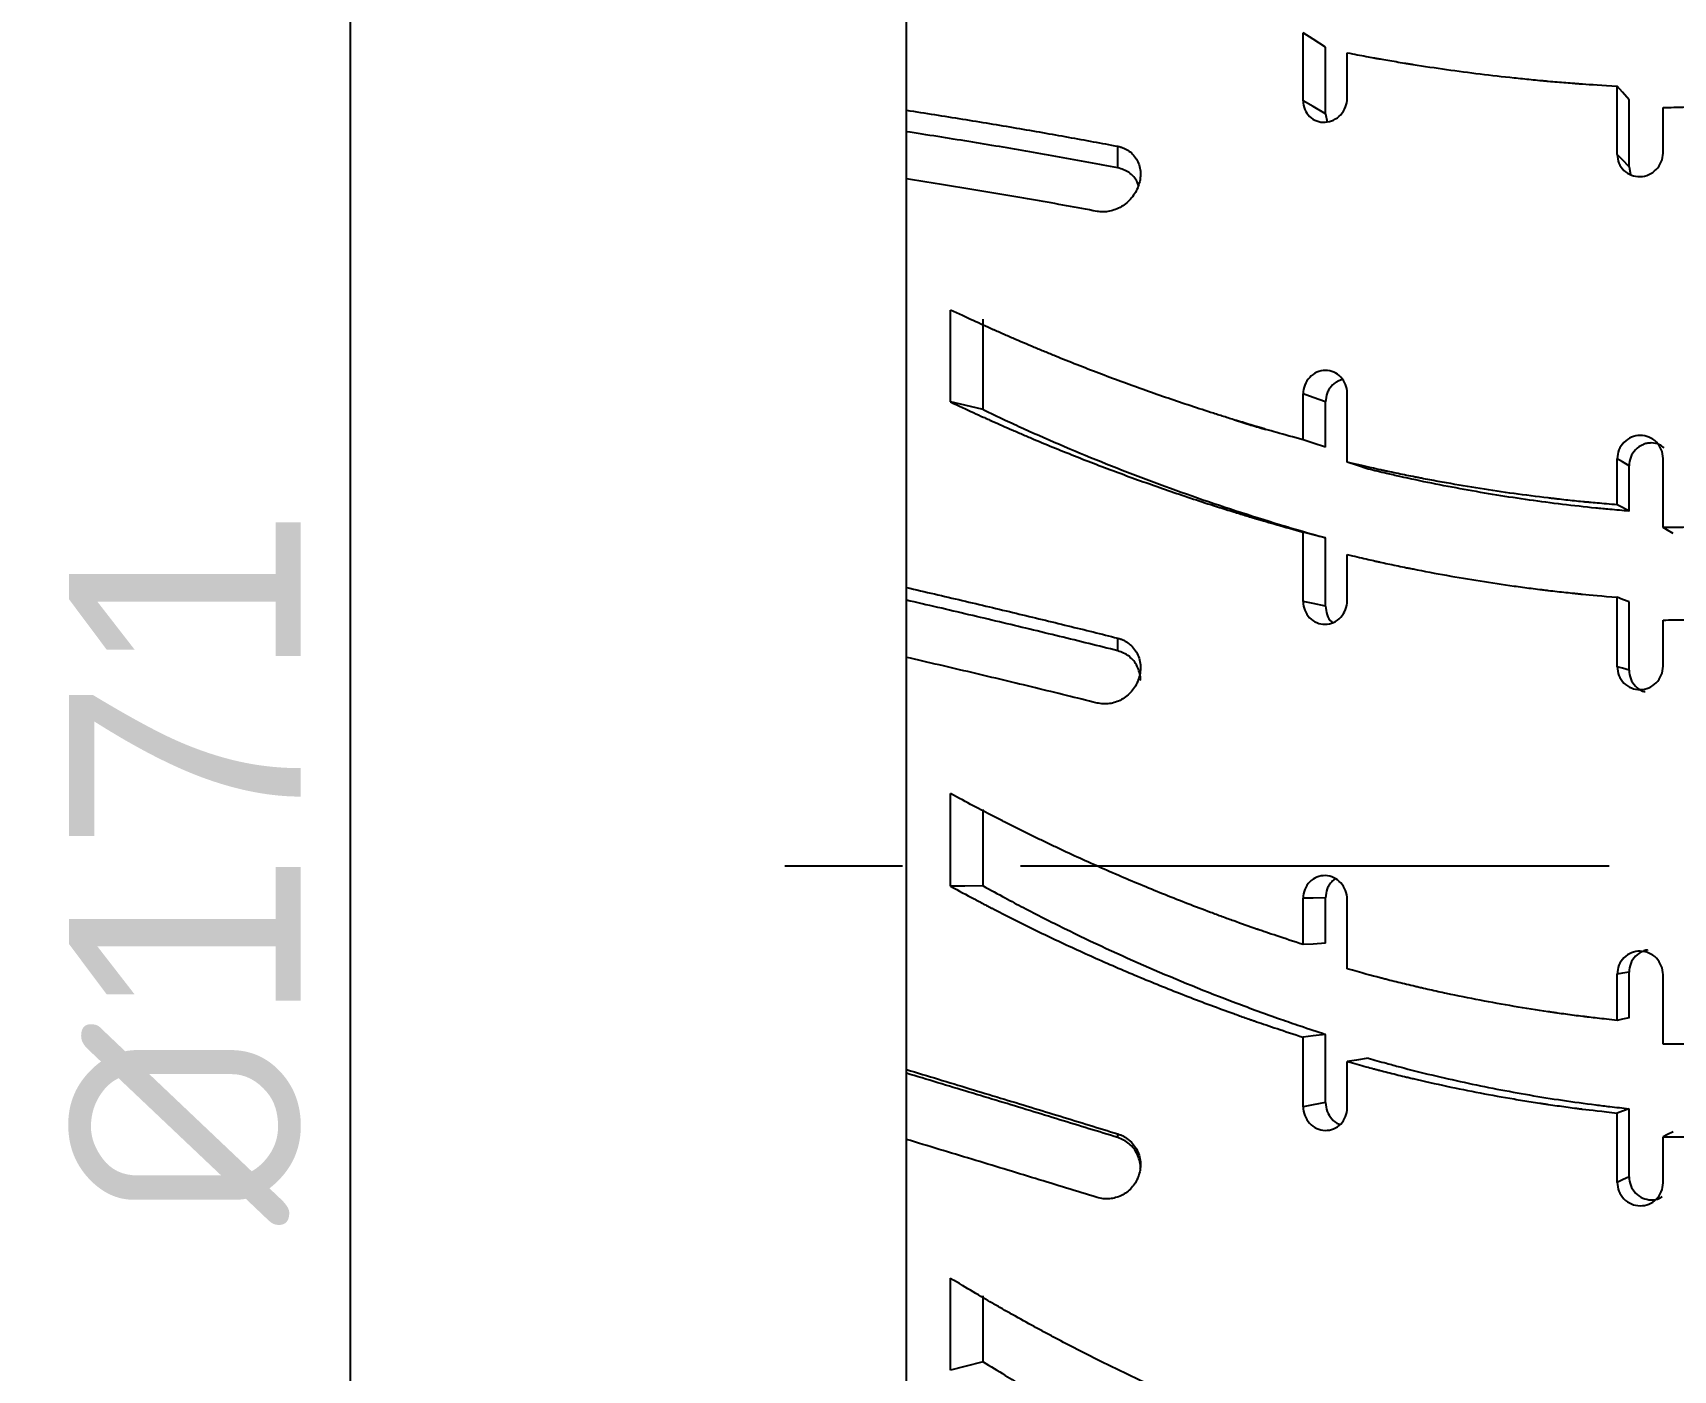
# Model space of a CAD drawing. Header units: millimetres. Extents: x 0 to 594, y 0 to 420.
# Drawn here: x 179.36 to 214.74, y 199.12 to 227.97 of the extents above; entities that cross this region are included whole.
import ezdxf

# ---------------------------------------------------------------- set-up
doc = ezdxf.new("R2010")
doc.units = ezdxf.units.MM
doc.header["$PDSIZE"] = -1
doc.linetypes.add('CENTERX2', pattern=[20.32, 12.7, -2.54, 2.54, -2.54])
doc.layers.add('중심선', color=1, linetype='CENTERX2')
doc.layers.add('치수', color=4, linetype='Continuous')
doc.styles.add('누리로봇 문자스타일_20230829', font='GOTHIC.TTF')
doc.dimstyles.new('A2기본 치수스타일', dxfattribs={"dimtxt": 4, "dimasz": 4, "dimexe": 0.5, "dimexo": 0.3, "dimgap": 1, "dimtad": 1, "dimtoh": 1, "dimdec": 1, "dimzin": 12, "dimdsep": 46, "dimtxsty": '누리로봇 문자스타일_20230829', "dimcen": 0.09, "dimclrd": 3, "dimclre": 3, "dimclrt": 3, "dimadec": 0, "dimazin": 3, "dimtm": 1e-09, "dimtfac": 1, "dimtdec": 1, "dimtofl": 0, "dimtmove": 0, "dimatfit": 3, "dimfxl": 1, "dimfrac": 2, "dimarcsym": 0})

# ---------------------------------------------------------------- blocks, each defined once
blk = doc.blocks.new('*D59')
at = {"layer": 'Defpoints', "color": 0}
for p in [(220.527, 295.65), (186.2, 124.35), (220.483, 124.35)]:
    blk.add_point(p, dxfattribs=at)
at = {"layer": '치수', "color": 3, "lineweight": -2}
for p, q in [((220.227, 295.65), (185.7, 295.65)), ((186.2, 292.15), (186.2, 127.85)), ((220.183, 124.35), (185.7, 124.35))]:
    blk.add_line(p, q, dxfattribs=at)
at = {"layer": '치수', "color": 3}
for points in [[(185.617, 292.15), (186.783, 292.15), (186.2, 295.65)], [(185.617, 127.85), (186.783, 127.85), (186.2, 124.35)]]:
    blk.add_solid(points, dxfattribs=at)
at = {"layer": '치수', "color": 3, "insert": (182.637, 210), "char_height": 5, "attachment_point": 5, "rotation": 90, "style": '누리로봇 문자스타일_20230829'}
blk.add_mtext('{\\fISOCPEUR|b0|i0|c0|p34;%%C}171', dxfattribs=at)

msp = doc.modelspace()

# ---------------------------------------------------------------- linework, layer by layer
at = {"color": 7, "linetype": 'Continuous', "lineweight": 25}
for p, q in [((198.2, 195.287), (198.2, 234.891)), ((206.76, 226.507), (206.76, 227.975)), ((207.71, 226.564), (207.71, 227.543)), ((213.535, 225.35), (213.535, 226.823)), ((207.243, 226.226), (207.276, 226.056)), ((214.523, 225.379), (214.523, 226.362)), ((202.76, 225.063), (202.76, 225.527)), ((213.79, 225.084), (213.823, 224.916)), ((199.154, 220.012), (199.154, 221.993)), ((199.854, 219.846), (199.854, 221.794)), ((206.76, 219.192), (206.76, 220.185)), ((207.71, 218.712), (207.71, 220.202)), ((213.535, 217.791), (213.535, 218.786)), ((214.523, 217.301), (214.523, 218.795)), ((206.76, 215.707), (206.76, 217.202)), ((207.71, 215.723), (207.71, 216.72)), ((213.535, 214.3), (213.535, 215.797)), ((214.523, 214.308), (214.523, 215.307)), ((202.76, 214.643), (202.76, 214.916)), ((199.154, 209.564), (199.154, 211.564)), ((199.854, 209.572), (199.854, 211.223)), ((206.76, 208.305), (206.76, 209.305)), ((207.71, 207.781), (207.71, 209.281)), ((213.535, 206.67), (213.535, 207.669)), ((214.523, 206.158), (214.523, 207.657)), ((206.76, 204.808), (206.76, 206.306)), ((207.71, 204.784), (207.71, 205.782)), ((213.535, 203.176), (213.535, 204.672)), ((202.76, 204.143), (202.76, 204.222)), ((214.523, 203.164), (214.523, 204.161)), ((199.154, 199.124), (199.154, 201.109)), ((199.854, 199.304), (199.854, 200.726))]:
    msp.add_line(p, q, dxfattribs=at)
at = {"color": 7, "linetype": 'Continuous', "lineweight": 25, "flags": 128}
for points in [[(207.243, 227.668), (206.973, 227.84), (206.76, 227.975)], [(207.243, 226.226), (206.973, 226.383), (206.76, 226.507)], [(213.79, 226.531), (213.647, 226.695), (213.535, 226.823)], [(213.79, 225.084), (213.647, 225.233), (213.535, 225.35)], [(207.243, 220.012), (206.973, 220.109), (206.76, 220.185)], [(199.854, 219.846), (199.462, 219.939), (199.154, 220.012)], [(207.243, 219.036), (206.973, 219.123), (206.76, 219.192)], [(208.163, 218.563), (207.909, 218.646), (207.71, 218.712)], [(213.79, 218.634), (213.647, 218.719), (213.535, 218.786)], [(213.79, 217.656), (213.647, 217.731), (213.535, 217.791)], [(214.742, 217.174), (214.619, 217.245), (214.523, 217.301)], [(207.243, 217.079), (206.973, 217.148), (206.76, 217.202)], [(207.243, 215.609), (206.973, 215.664), (206.76, 215.707)], [(213.79, 215.697), (213.647, 215.753), (213.535, 215.797)], [(213.79, 214.225), (213.647, 214.267), (213.535, 214.3)], [(199.854, 209.572), (199.462, 209.567), (199.154, 209.564)], [(207.243, 209.317), (206.973, 209.31), (206.76, 209.305)], [(207.243, 208.334), (206.973, 208.318), (206.76, 208.305)], [(213.79, 207.71), (213.647, 207.687), (213.535, 207.669)], [(213.79, 206.728), (213.647, 206.695), (213.535, 206.67)], [(207.243, 206.369), (206.973, 206.334), (206.76, 206.306)], [(208.163, 205.855), (207.909, 205.814), (207.71, 205.782)], [(207.243, 204.897), (206.973, 204.847), (206.76, 204.808)], [(213.79, 204.765), (213.647, 204.713), (213.535, 204.672)], [(214.742, 204.263), (214.619, 204.206), (214.523, 204.161)], [(213.79, 203.295), (213.647, 203.228), (213.535, 203.176)], [(199.854, 199.304), (199.462, 199.203), (199.154, 199.124)]]:
    msp.add_lwpolyline(points, dxfattribs=at)
at = {"color": 7, "linetype": 'Continuous', "lineweight": 25}
for points in [[(207.243, 226.226), (207.243, 226.707), (207.243, 227.188), (207.243, 227.668)], [(213.79, 225.084), (213.79, 225.567), (213.79, 226.049), (213.79, 226.531)], [(207.243, 219.036), (207.243, 219.361), (207.243, 219.687), (207.243, 220.012)], [(213.79, 217.656), (213.79, 217.982), (213.79, 218.308), (213.79, 218.634)], [(207.243, 215.609), (207.243, 216.1), (207.243, 216.59), (207.243, 217.079)], [(213.79, 214.225), (213.79, 214.716), (213.79, 215.206), (213.79, 215.697)], [(207.243, 208.334), (207.243, 208.662), (207.243, 208.989), (207.243, 209.317)], [(213.79, 206.728), (213.79, 207.055), (213.79, 207.382), (213.79, 207.71)], [(207.243, 204.897), (207.243, 205.387), (207.243, 205.878), (207.243, 206.369)], [(213.79, 203.295), (213.79, 203.784), (213.79, 204.275), (213.79, 204.765)]]:
    msp.add_open_spline(points, degree=3, dxfattribs=at)
for points, knots in [([(207.71, 227.543), (207.863, 227.514), (207.998, 227.489), (208.175, 227.456), (208.257, 227.441), (208.341, 227.425), (208.38, 227.418), (208.397, 227.415), (208.407, 227.414), (208.411, 227.413), (208.53, 227.392), (208.704, 227.362), (208.915, 227.327), (209.008, 227.312), (209.069, 227.302), (209.102, 227.297), (209.612, 227.216), (210.095, 227.148), (210.821, 227.058), (211.186, 227.017), (211.616, 226.973), (211.832, 226.952), (211.924, 226.943), (211.986, 226.938), (212.016, 226.935), (212.177, 226.92), (212.367, 226.904), (212.581, 226.887), (212.686, 226.879), (212.738, 226.875), (212.76, 226.874), (212.775, 226.873), (212.784, 226.872), (212.959, 226.859), (213.208, 226.843), (213.535, 226.823)], [0, 0, 0, 0, 0.0625, 0.0625, 0.09375, 0.109375, 0.117188, 0.121094, 0.121094, 0.125, 0.125, 0.1875, 0.21875, 0.234375, 0.234375, 0.25, 0.25, 0.5, 0.5, 0.625, 0.6875, 0.71875, 0.734375, 0.734375, 0.75, 0.75, 0.8125, 0.84375, 0.859375, 0.867187, 0.871094, 0.871094, 0.875, 0.875, 1, 1, 1, 1]), ([(206.76, 226.507), (206.761, 226.377), (206.81, 226.256), (206.987, 226.083), (207.108, 226.038), (207.36, 226.053), (207.481, 226.111), (207.66, 226.306), (207.71, 226.434), (207.71, 226.564)], [0, 0, 0, 0, 0.25, 0.25, 0.5, 0.5, 0.75, 0.75, 1, 1, 1, 1]), ([(214.523, 226.362), (214.687, 226.366), (214.831, 226.37), (215.017, 226.376), (215.102, 226.378), (215.189, 226.381), (215.229, 226.383), (215.245, 226.383), (215.256, 226.383), (215.259, 226.384), (215.384, 226.388), (215.566, 226.395), (215.786, 226.404), (215.883, 226.408), (215.947, 226.41), (215.981, 226.412), (216.512, 226.435), (217.01, 226.462), (217.756, 226.509), (218.129, 226.534), (218.566, 226.566), (218.785, 226.583), (218.879, 226.591), (218.941, 226.596), (218.971, 226.598), (219.135, 226.612), (219.327, 226.628), (219.542, 226.646), (219.648, 226.656), (219.7, 226.66), (219.723, 226.663), (219.738, 226.664), (219.747, 226.665), (219.921, 226.681), (220.17, 226.705), (220.5, 226.736)], [0, 0, 0, 0, 0.0625, 0.0625, 0.09375, 0.109375, 0.117187, 0.121094, 0.121094, 0.125, 0.125, 0.1875, 0.21875, 0.234375, 0.234375, 0.25, 0.25, 0.5, 0.5, 0.625, 0.6875, 0.71875, 0.734375, 0.734375, 0.75, 0.75, 0.8125, 0.84375, 0.859375, 0.867187, 0.871094, 0.871094, 0.875, 0.875, 1, 1, 1, 1]), ([(198.2, 226.304), (198.403, 226.273), (198.804, 226.211), (199.403, 226.116), (199.991, 226.019), (200.568, 225.922), (201.133, 225.824), (201.686, 225.725), (202.226, 225.627), (202.584, 225.56), (202.76, 225.527)], [0, 0, 0, 0, 0.136133, 0.269094, 0.398878, 0.52548, 0.648895, 0.769122, 0.886157, 1, 1, 1, 1]), ([(202.76, 225.063), (202.552, 225.102), (202.132, 225.181), (201.5, 225.295), (200.857, 225.408), (200.205, 225.52), (199.544, 225.629), (198.873, 225.737), (198.426, 225.806), (198.2, 225.841)], [0, 0, 0, 0, 0.134236, 0.271349, 0.411338, 0.554201, 0.699936, 0.848538, 1, 1, 1, 1]), ([(202.76, 225.527), (202.782, 225.522), (202.826, 225.512), (202.889, 225.489), (202.948, 225.46), (203.022, 225.413), (203.106, 225.338), (203.183, 225.224), (203.234, 225.094), (203.262, 224.905), (203.221, 224.657), (203.068, 224.4), (202.883, 224.243), (202.715, 224.16), (202.583, 224.122), (202.447, 224.105), (202.359, 224.117), (202.315, 224.122)], [0, 0, 0, 0, 0.031925, 0.063261, 0.094312, 0.125392, 0.188277, 0.250358, 0.312791, 0.375392, 0.500047, 0.624891, 0.749503, 0.811915, 0.874458, 0.937692, 1, 1, 1, 1]), ([(203.208, 224.682), (203.199, 224.707), (203.175, 224.776), (203.106, 224.872), (202.975, 224.996), (202.846, 225.036), (202.76, 225.063)], [0, 0, 0, 0, 0.125218, 0.340121, 0.563197, 1, 1, 1, 1]), ([(213.535, 225.35), (213.536, 225.219), (213.587, 225.096), (213.772, 224.917), (213.898, 224.869), (214.16, 224.877), (214.285, 224.933), (214.471, 225.122), (214.523, 225.249), (214.523, 225.379)], [0, 0, 0, 0, 0.25, 0.25, 0.5, 0.5, 0.75, 0.75, 1, 1, 1, 1]), ([(202.315, 224.122), (202.095, 224.163), (201.651, 224.245), (200.981, 224.365), (200.3, 224.483), (199.609, 224.599), (198.906, 224.713), (198.437, 224.786), (198.2, 224.823)], [0, 0, 0, 0, 0.157541, 0.318737, 0.483586, 0.652084, 0.824225, 1, 1, 1, 1]), ([(206.76, 219.192), (206.55, 219.251), (206.361, 219.305), (206.109, 219.376), (205.992, 219.41), (205.869, 219.446), (205.811, 219.463), (205.782, 219.472), (205.771, 219.475), (205.763, 219.477), (205.76, 219.478), (205.592, 219.528), (205.346, 219.603), (205.097, 219.68), (204.931, 219.733), (204.846, 219.76), (204.435, 219.891), (203.947, 220.054), (203.465, 220.222), (203.146, 220.336), (202.988, 220.393), (202.509, 220.57), (202.036, 220.75), (201.494, 220.967), (201.263, 221.062), (201.11, 221.125), (201.035, 221.156), (200.802, 221.254), (200.571, 221.352), (200.308, 221.467), (200.177, 221.525), (200.112, 221.554), (200.084, 221.566), (200.065, 221.574), (200.054, 221.579), (199.808, 221.689), (199.509, 221.827), (199.154, 221.993)], [0, 0, 0, 0, 0.0625, 0.0625, 0.09375, 0.109375, 0.117188, 0.121094, 0.123047, 0.123047, 0.125, 0.125, 0.1875, 0.21875, 0.21875, 0.25, 0.25, 0.375, 0.4375, 0.4375, 0.5, 0.5, 0.625, 0.6875, 0.71875, 0.71875, 0.75, 0.75, 0.8125, 0.84375, 0.859375, 0.867187, 0.871094, 0.871094, 0.875, 0.875, 1, 1, 1, 1]), ([(207.71, 220.202), (207.71, 220.334), (207.661, 220.457), (207.485, 220.639), (207.367, 220.691), (207.114, 220.689), (206.991, 220.636), (206.811, 220.446), (206.76, 220.317), (206.76, 220.185)], [0, 0, 0, 0, 0.25, 0.25, 0.5, 0.5, 0.75, 0.75, 1, 1, 1, 1]), ([(207.607, 220.494), (207.581, 220.487), (207.526, 220.471), (207.448, 220.425), (207.377, 220.363), (207.319, 220.287), (207.26, 220.172), (207.25, 220.076), (207.243, 220.012)], [0, 0, 0, 0, 0.128122, 0.271903, 0.417375, 0.563401, 0.708613, 1, 1, 1, 1]), ([(199.154, 220.012), (199.333, 219.928), (199.498, 219.851), (199.721, 219.748), (199.827, 219.699), (199.941, 219.648), (199.995, 219.623), (200.018, 219.613), (200.033, 219.606), (200.039, 219.604), (200.195, 219.534), (200.419, 219.435), (200.687, 219.32), (200.803, 219.27), (200.881, 219.237), (200.921, 219.22), (201.264, 219.076), (201.726, 218.887), (202.197, 218.704), (202.513, 218.584), (202.673, 218.523), (203.147, 218.348), (203.467, 218.234), (204.112, 218.011), (204.435, 217.903), (204.931, 217.744), (205.179, 217.665), (205.468, 217.577), (205.612, 217.533), (205.684, 217.512), (205.715, 217.502), (205.735, 217.496), (205.748, 217.492), (206.009, 217.414), (206.343, 217.319), (206.76, 217.202)], [0, 0, 0, 0, 0.0625, 0.0625, 0.09375, 0.109375, 0.117188, 0.121094, 0.121094, 0.125, 0.125, 0.1875, 0.21875, 0.234375, 0.234375, 0.25, 0.25, 0.375, 0.4375, 0.4375, 0.5, 0.5, 0.625, 0.625, 0.75, 0.75, 0.8125, 0.84375, 0.859375, 0.867188, 0.871094, 0.871094, 0.875, 0.875, 1, 1, 1, 1]), ([(199.854, 219.846), (200.014, 219.77), (200.302, 219.634), (200.886, 219.365), (201.904, 218.919), (203.42, 218.311), (204.987, 217.763), (206.088, 217.416), (206.735, 217.224), (207.061, 217.131), (207.243, 217.079)], [0, 0, 0, 0, 0.069389, 0.125364, 0.250631, 0.500836, 0.750619, 0.875362, 0.930259, 1, 1, 1, 1]), ([(205.276, 219.625), (205.399, 219.587), (205.644, 219.511), (205.847, 219.448), (205.949, 219.417)], [0, 0, 0, 0, 0.501667, 1, 1, 1, 1]), ([(214.523, 218.795), (214.522, 218.927), (214.471, 219.052), (214.287, 219.237), (214.162, 219.288), (213.9, 219.287), (213.774, 219.234), (213.588, 219.046), (213.535, 218.918), (213.535, 218.786)], [0, 0, 0, 0, 0.25, 0.25, 0.5, 0.5, 0.75, 0.75, 1, 1, 1, 1]), ([(214.545, 219.025), (214.514, 219.049), (214.435, 219.111), (214.298, 219.132), (214.174, 219.12), (214.054, 219.082), (213.921, 218.99), (213.812, 218.825), (213.797, 218.698), (213.79, 218.634)], [0, 0, 0, 0, 0.110043, 0.286707, 0.375885, 0.464274, 0.641614, 0.820351, 1, 1, 1, 1]), ([(213.535, 217.791), (213.371, 217.805), (213.227, 217.818), (213.04, 217.834), (212.955, 217.842), (212.868, 217.85), (212.827, 217.854), (212.811, 217.856), (212.8, 217.857), (212.797, 217.857), (212.671, 217.87), (212.49, 217.889), (212.271, 217.913), (212.176, 217.924), (212.112, 217.932), (212.078, 217.936), (211.552, 217.998), (211.063, 218.066), (210.335, 218.181), (209.972, 218.242), (209.551, 218.319), (209.341, 218.359), (209.251, 218.377), (209.191, 218.389), (209.163, 218.394), (209.006, 218.425), (208.823, 218.462), (208.617, 218.506), (208.517, 218.528), (208.467, 218.538), (208.446, 218.543), (208.431, 218.546), (208.423, 218.548), (208.25, 218.586), (208.014, 218.64), (207.71, 218.712)], [0, 0, 0, 0, 0.0625, 0.0625, 0.09375, 0.109375, 0.117187, 0.121094, 0.121094, 0.125, 0.125, 0.1875, 0.21875, 0.234375, 0.234375, 0.25, 0.25, 0.5, 0.5, 0.625, 0.6875, 0.71875, 0.734375, 0.734375, 0.75, 0.75, 0.8125, 0.84375, 0.859375, 0.867188, 0.871094, 0.871094, 0.875, 0.875, 1, 1, 1, 1]), ([(213.79, 217.656), (213.651, 217.668), (213.411, 217.689), (212.931, 217.734), (212.114, 217.827), (210.931, 217.993), (209.766, 218.206), (208.978, 218.372), (208.521, 218.477), (208.293, 218.531), (208.163, 218.563)], [0, 0, 0, 0, 0.072299, 0.124782, 0.24962, 0.499457, 0.749573, 0.874747, 0.928143, 1, 1, 1, 1]), ([(220.5, 217.623), (220.335, 217.607), (220.19, 217.593), (220.003, 217.575), (219.917, 217.567), (219.83, 217.559), (219.79, 217.555), (219.774, 217.554), (219.763, 217.553), (219.76, 217.552), (219.634, 217.541), (219.452, 217.525), (219.231, 217.507), (219.134, 217.5), (219.069, 217.494), (219.035, 217.492), (218.503, 217.45), (218.005, 217.418), (217.258, 217.377), (216.885, 217.359), (216.449, 217.342), (216.231, 217.335), (216.137, 217.332), (216.075, 217.33), (216.045, 217.329), (215.882, 217.324), (215.691, 217.319), (215.476, 217.314), (215.371, 217.312), (215.319, 217.311), (215.296, 217.311), (215.282, 217.31), (215.272, 217.31), (215.098, 217.307), (214.85, 217.304), (214.523, 217.301)], [0, 0, 0, 0, 0.0625, 0.0625, 0.09375, 0.109375, 0.117187, 0.121094, 0.121094, 0.125, 0.125, 0.1875, 0.21875, 0.234375, 0.234375, 0.25, 0.25, 0.5, 0.5, 0.625, 0.6875, 0.71875, 0.734375, 0.734375, 0.75, 0.75, 0.8125, 0.84375, 0.859375, 0.867188, 0.871094, 0.871094, 0.875, 0.875, 1, 1, 1, 1]), ([(207.71, 216.72), (207.863, 216.684), (207.998, 216.653), (208.175, 216.612), (208.257, 216.593), (208.341, 216.574), (208.38, 216.566), (208.397, 216.562), (208.407, 216.56), (208.411, 216.559), (208.53, 216.533), (208.704, 216.495), (208.915, 216.452), (209.008, 216.433), (209.069, 216.421), (209.102, 216.414), (209.612, 216.313), (210.095, 216.226), (210.821, 216.111), (211.186, 216.057), (211.616, 215.999), (211.832, 215.972), (211.924, 215.961), (211.986, 215.953), (212.016, 215.95), (212.177, 215.93), (212.367, 215.909), (212.581, 215.886), (212.686, 215.875), (212.738, 215.87), (212.76, 215.868), (212.775, 215.866), (212.784, 215.865), (212.959, 215.848), (213.208, 215.825), (213.535, 215.797)], [0, 0, 0, 0, 0.0625, 0.0625, 0.09375, 0.109375, 0.117187, 0.121094, 0.121094, 0.125, 0.125, 0.1875, 0.21875, 0.234375, 0.234375, 0.25, 0.25, 0.5, 0.5, 0.625, 0.6875, 0.71875, 0.734375, 0.734375, 0.75, 0.75, 0.8125, 0.84375, 0.859375, 0.867188, 0.871094, 0.871094, 0.875, 0.875, 1, 1, 1, 1]), ([(198.2, 216.009), (198.402, 215.962), (198.802, 215.87), (199.399, 215.731), (199.985, 215.593), (200.561, 215.455), (201.126, 215.319), (201.681, 215.184), (202.224, 215.05), (202.583, 214.961), (202.76, 214.916)], [0, 0, 0, 0, 0.135482, 0.267979, 0.397483, 0.523991, 0.647499, 0.768004, 0.885505, 1, 1, 1, 1]), ([(202.76, 214.643), (202.552, 214.695), (202.132, 214.8), (201.5, 214.955), (200.857, 215.111), (200.205, 215.267), (199.544, 215.424), (198.873, 215.581), (198.426, 215.683), (198.2, 215.735)], [0, 0, 0, 0, 0.134236, 0.271349, 0.411338, 0.554201, 0.699936, 0.848538, 1, 1, 1, 1]), ([(206.76, 215.707), (206.761, 215.574), (206.81, 215.449), (206.987, 215.265), (207.108, 215.214), (207.36, 215.218), (207.481, 215.272), (207.66, 215.463), (207.71, 215.591), (207.71, 215.723)], [0, 0, 0, 0, 0.25, 0.25, 0.5, 0.5, 0.75, 0.75, 1, 1, 1, 1]), ([(207.243, 215.609), (207.251, 215.546), (207.266, 215.421), (207.333, 215.294), (207.389, 215.256), (207.396, 215.252)], [0, 0, 0, 0, 0.472282, 0.941304, 1, 1, 1, 1]), ([(214.523, 215.307), (214.687, 215.308), (214.831, 215.31), (215.017, 215.312), (215.102, 215.313), (215.189, 215.314), (215.229, 215.315), (215.245, 215.315), (215.256, 215.315), (215.259, 215.315), (215.384, 215.318), (215.566, 215.321), (215.786, 215.327), (215.883, 215.33), (215.947, 215.332), (215.981, 215.333), (216.512, 215.349), (217.01, 215.37), (217.756, 215.41), (218.129, 215.432), (218.566, 215.462), (218.785, 215.478), (218.879, 215.485), (218.941, 215.49), (218.971, 215.493), (219.135, 215.505), (219.327, 215.521), (219.542, 215.539), (219.648, 215.548), (219.7, 215.553), (219.723, 215.555), (219.738, 215.556), (219.747, 215.557), (219.921, 215.573), (220.17, 215.597), (220.5, 215.629)], [0, 0, 0, 0, 0.0625, 0.0625, 0.09375, 0.109375, 0.117188, 0.121094, 0.121094, 0.125, 0.125, 0.1875, 0.21875, 0.234375, 0.234375, 0.25, 0.25, 0.5, 0.5, 0.625, 0.6875, 0.71875, 0.734375, 0.734375, 0.75, 0.75, 0.8125, 0.84375, 0.859375, 0.867187, 0.871094, 0.871094, 0.875, 0.875, 1, 1, 1, 1]), ([(202.76, 214.916), (202.782, 214.91), (202.826, 214.898), (202.889, 214.871), (202.948, 214.838), (203.022, 214.785), (203.106, 214.704), (203.183, 214.585), (203.234, 214.449), (203.262, 214.256), (203.221, 214.007), (203.068, 213.755), (202.883, 213.605), (202.715, 213.531), (202.583, 213.5), (202.447, 213.491), (202.359, 213.508), (202.315, 213.516)], [0, 0, 0, 0, 0.031926, 0.063263, 0.094314, 0.125392, 0.188279, 0.250358, 0.312786, 0.375392, 0.500046, 0.624891, 0.749503, 0.811916, 0.874458, 0.937691, 1, 1, 1, 1]), ([(202.315, 213.516), (202.095, 213.571), (201.65, 213.682), (200.979, 213.845), (200.298, 214.01), (199.607, 214.174), (198.905, 214.339), (198.437, 214.447), (198.2, 214.502)], [0, 0, 0, 0, 0.157866, 0.319257, 0.484171, 0.652603, 0.824549, 1, 1, 1, 1]), ([(203.247, 214.001), (203.248, 214.012), (203.252, 214.072), (203.231, 214.178), (203.183, 214.311), (203.107, 214.429), (202.975, 214.563), (202.846, 214.611), (202.76, 214.643)], [0, 0, 0, 0, 0.038869, 0.19758, 0.353209, 0.512109, 0.677036, 1, 1, 1, 1]), ([(213.535, 214.3), (213.536, 214.167), (213.587, 214.041), (213.772, 213.855), (213.898, 213.804), (214.16, 213.806), (214.285, 213.86), (214.471, 214.048), (214.523, 214.176), (214.523, 214.308)], [0, 0, 0, 0, 0.25, 0.25, 0.5, 0.5, 0.75, 0.75, 1, 1, 1, 1]), ([(213.79, 214.225), (213.797, 214.161), (213.811, 214.032), (213.922, 213.874), (214.04, 213.779), (214.121, 213.766), (214.14, 213.763)], [0, 0, 0, 0, 0.304758, 0.606988, 0.907609, 1, 1, 1, 1]), ([(206.76, 208.305), (206.55, 208.374), (206.361, 208.436), (206.109, 208.52), (205.992, 208.56), (205.869, 208.602), (205.811, 208.622), (205.782, 208.631), (205.771, 208.636), (205.763, 208.638), (205.76, 208.639), (205.592, 208.698), (205.346, 208.785), (205.097, 208.875), (204.931, 208.936), (204.846, 208.968), (204.435, 209.121), (203.947, 209.31), (203.465, 209.507), (203.146, 209.64), (202.988, 209.706), (202.509, 209.912), (202.036, 210.122), (201.494, 210.374), (201.263, 210.484), (201.11, 210.557), (201.035, 210.594), (200.802, 210.707), (200.571, 210.821), (200.308, 210.955), (200.177, 211.022), (200.112, 211.055), (200.084, 211.069), (200.065, 211.079), (200.054, 211.085), (199.808, 211.212), (199.509, 211.371), (199.154, 211.564)], [0, 0, 0, 0, 0.0625, 0.0625, 0.09375, 0.109375, 0.117187, 0.121094, 0.123047, 0.123047, 0.125, 0.125, 0.1875, 0.21875, 0.21875, 0.25, 0.25, 0.375, 0.4375, 0.4375, 0.5, 0.5, 0.625, 0.6875, 0.71875, 0.71875, 0.75, 0.75, 0.8125, 0.84375, 0.859375, 0.867187, 0.871094, 0.871094, 0.875, 0.875, 1, 1, 1, 1]), ([(199.154, 209.564), (199.333, 209.467), (199.498, 209.378), (199.721, 209.259), (199.827, 209.203), (199.941, 209.144), (199.995, 209.115), (200.018, 209.103), (200.033, 209.096), (200.039, 209.093), (200.195, 209.012), (200.419, 208.898), (200.687, 208.764), (200.803, 208.707), (200.881, 208.669), (200.921, 208.649), (201.264, 208.482), (201.726, 208.264), (202.197, 208.052), (202.513, 207.912), (202.673, 207.842), (203.147, 207.638), (203.467, 207.506), (204.112, 207.247), (204.435, 207.122), (204.931, 206.937), (205.179, 206.846), (205.468, 206.742), (205.612, 206.692), (205.684, 206.667), (205.715, 206.656), (205.735, 206.649), (205.748, 206.644), (206.009, 206.554), (206.343, 206.442), (206.76, 206.306)], [0, 0, 0, 0, 0.0625, 0.0625, 0.09375, 0.109375, 0.117187, 0.121094, 0.121094, 0.125, 0.125, 0.1875, 0.21875, 0.234375, 0.234375, 0.25, 0.25, 0.375, 0.4375, 0.4375, 0.5, 0.5, 0.625, 0.625, 0.75, 0.75, 0.8125, 0.84375, 0.859375, 0.867187, 0.871094, 0.871094, 0.875, 0.875, 1, 1, 1, 1]), ([(199.854, 209.572), (200.014, 209.484), (200.302, 209.327), (200.886, 209.017), (201.904, 208.501), (203.42, 207.799), (204.987, 207.163), (206.088, 206.76), (206.735, 206.538), (207.061, 206.43), (207.243, 206.369)], [0, 0, 0, 0, 0.069389, 0.125364, 0.250631, 0.500836, 0.750619, 0.875362, 0.930259, 1, 1, 1, 1]), ([(207.71, 209.281), (207.71, 209.414), (207.661, 209.54), (207.485, 209.731), (207.367, 209.788), (207.114, 209.797), (206.991, 209.749), (206.811, 209.565), (206.76, 209.438), (206.76, 209.305)], [0, 0, 0, 0, 0.25, 0.25, 0.5, 0.5, 0.75, 0.75, 1, 1, 1, 1]), ([(207.453, 209.724), (207.452, 209.723), (207.424, 209.708), (207.378, 209.664), (207.319, 209.591), (207.26, 209.478), (207.25, 209.381), (207.243, 209.317)], [0, 0, 0, 0, 0.00726, 0.205607, 0.4047, 0.602711, 1, 1, 1, 1]), ([(214.523, 207.657), (214.522, 207.79), (214.471, 207.917), (214.287, 208.106), (214.162, 208.16), (213.9, 208.165), (213.774, 208.114), (213.588, 207.929), (213.535, 207.802), (213.535, 207.669)], [0, 0, 0, 0, 0.25, 0.25, 0.5, 0.5, 0.75, 0.75, 1, 1, 1, 1]), ([(214.197, 208.189), (214.189, 208.188), (214.151, 208.185), (214.054, 208.152), (213.921, 208.065), (213.812, 207.902), (213.797, 207.774), (213.79, 207.71)], [0, 0, 0, 0, 0.033545, 0.170419, 0.445024, 0.721796, 1, 1, 1, 1]), ([(213.535, 206.67), (213.371, 206.688), (213.227, 206.704), (213.04, 206.725), (212.955, 206.735), (212.868, 206.745), (212.827, 206.75), (212.811, 206.752), (212.8, 206.754), (212.797, 206.754), (212.671, 206.769), (212.49, 206.793), (212.271, 206.823), (212.176, 206.837), (212.112, 206.846), (212.078, 206.851), (211.552, 206.929), (211.063, 207.011), (210.335, 207.15), (209.972, 207.223), (209.551, 207.316), (209.341, 207.364), (209.251, 207.384), (209.191, 207.398), (209.163, 207.405), (209.006, 207.442), (208.823, 207.486), (208.617, 207.538), (208.517, 207.564), (208.467, 207.576), (208.446, 207.582), (208.431, 207.586), (208.423, 207.588), (208.25, 207.633), (208.014, 207.697), (207.71, 207.781)], [0, 0, 0, 0, 0.0625, 0.0625, 0.09375, 0.109375, 0.117188, 0.121094, 0.121094, 0.125, 0.125, 0.1875, 0.21875, 0.234375, 0.234375, 0.25, 0.25, 0.5, 0.5, 0.625, 0.6875, 0.71875, 0.734375, 0.734375, 0.75, 0.75, 0.8125, 0.84375, 0.859375, 0.867188, 0.871094, 0.871094, 0.875, 0.875, 1, 1, 1, 1]), ([(220.5, 206.423), (220.335, 206.407), (220.19, 206.393), (220.003, 206.375), (219.917, 206.367), (219.83, 206.359), (219.79, 206.355), (219.774, 206.354), (219.763, 206.353), (219.76, 206.353), (219.634, 206.342), (219.452, 206.326), (219.231, 206.309), (219.134, 206.302), (219.069, 206.297), (219.035, 206.294), (218.503, 206.256), (218.005, 206.226), (217.258, 206.193), (216.885, 206.179), (216.449, 206.168), (216.231, 206.163), (216.137, 206.162), (216.075, 206.16), (216.045, 206.16), (215.882, 206.157), (215.691, 206.155), (215.476, 206.154), (215.371, 206.153), (215.319, 206.153), (215.296, 206.153), (215.282, 206.153), (215.272, 206.153), (215.098, 206.153), (214.85, 206.155), (214.523, 206.158)], [0, 0, 0, 0, 0.0625, 0.0625, 0.09375, 0.109375, 0.117188, 0.121094, 0.121094, 0.125, 0.125, 0.1875, 0.21875, 0.234375, 0.234375, 0.25, 0.25, 0.5, 0.5, 0.625, 0.6875, 0.71875, 0.734375, 0.734375, 0.75, 0.75, 0.8125, 0.84375, 0.859375, 0.867188, 0.871094, 0.871094, 0.875, 0.875, 1, 1, 1, 1]), ([(198.2, 205.61), (198.43, 205.541), (198.884, 205.404), (199.562, 205.199), (200.227, 204.997), (200.879, 204.798), (201.518, 204.603), (202.143, 204.412), (202.556, 204.285), (202.76, 204.222)], [0, 0, 0, 0, 0.1540187, 0.3043272, 0.4509175, 0.5937834, 0.7329208, 0.8683269, 1, 1, 1, 1]), ([(207.71, 205.782), (207.863, 205.74), (207.998, 205.703), (208.175, 205.655), (208.257, 205.633), (208.341, 205.611), (208.38, 205.601), (208.397, 205.596), (208.407, 205.594), (208.411, 205.593), (208.53, 205.562), (208.704, 205.518), (208.915, 205.466), (209.008, 205.444), (209.069, 205.429), (209.102, 205.421), (209.612, 205.301), (210.095, 205.198), (210.821, 205.059), (211.186, 204.994), (211.616, 204.924), (211.832, 204.89), (211.924, 204.876), (211.986, 204.867), (212.016, 204.863), (212.177, 204.839), (212.367, 204.812), (212.581, 204.784), (212.686, 204.77), (212.738, 204.764), (212.76, 204.761), (212.775, 204.759), (212.784, 204.758), (212.959, 204.736), (213.208, 204.708), (213.535, 204.672)], [0, 0, 0, 0, 0.0625, 0.0625, 0.09375, 0.109375, 0.117187, 0.121094, 0.121094, 0.125, 0.125, 0.1875, 0.21875, 0.234375, 0.234375, 0.25, 0.25, 0.5, 0.5, 0.625, 0.6875, 0.71875, 0.734375, 0.734375, 0.75, 0.75, 0.8125, 0.84375, 0.859375, 0.867188, 0.871094, 0.871094, 0.875, 0.875, 1, 1, 1, 1]), ([(208.163, 205.855), (208.293, 205.818), (208.521, 205.754), (208.978, 205.63), (209.767, 205.433), (210.932, 205.18), (212.115, 204.978), (212.932, 204.864), (213.411, 204.807), (213.651, 204.78), (213.79, 204.765)], [0, 0, 0, 0, 0.071918, 0.125251, 0.250423, 0.500539, 0.750377, 0.875216, 0.927763, 1, 1, 1, 1]), ([(202.76, 204.143), (202.552, 204.207), (202.132, 204.336), (201.5, 204.53), (200.857, 204.726), (200.205, 204.925), (199.544, 205.126), (198.873, 205.328), (198.426, 205.463), (198.2, 205.532)], [0, 0, 0, 0, 0.134236, 0.271349, 0.411338, 0.554201, 0.699936, 0.848538, 1, 1, 1, 1]), ([(207.243, 204.897), (207.25, 204.832), (207.264, 204.703), (207.37, 204.542), (207.478, 204.445), (207.549, 204.431), (207.561, 204.428)], [0, 0, 0, 0, 0.314238, 0.626324, 0.937137, 1, 1, 1, 1]), ([(206.76, 204.808), (206.761, 204.676), (206.81, 204.548), (206.987, 204.357), (207.108, 204.301), (207.36, 204.294), (207.481, 204.343), (207.66, 204.526), (207.71, 204.652), (207.71, 204.784)], [0, 0, 0, 0, 0.25, 0.25, 0.5, 0.5, 0.75, 0.75, 1, 1, 1, 1]), ([(202.76, 204.222), (202.782, 204.215), (202.826, 204.2), (202.889, 204.169), (202.948, 204.133), (203.022, 204.076), (203.106, 203.991), (203.183, 203.867), (203.234, 203.729), (203.262, 203.534), (203.221, 203.288), (203.068, 203.045), (202.883, 202.906), (202.715, 202.842), (202.583, 202.819), (202.447, 202.818), (202.359, 202.84), (202.315, 202.85)], [0, 0, 0, 0, 0.031928, 0.063265, 0.094315, 0.125392, 0.188281, 0.250358, 0.312787, 0.375392, 0.500046, 0.624891, 0.749503, 0.811918, 0.874458, 0.937691, 1, 1, 1, 1]), ([(214.523, 204.161), (214.687, 204.159), (214.831, 204.158), (215.017, 204.157), (215.102, 204.157), (215.189, 204.156), (215.229, 204.156), (215.245, 204.156), (215.256, 204.156), (215.259, 204.156), (215.384, 204.156), (215.566, 204.157), (215.786, 204.16), (215.883, 204.161), (215.947, 204.162), (215.981, 204.162), (216.512, 204.17), (217.01, 204.185), (217.756, 204.218), (218.129, 204.238), (218.566, 204.265), (218.785, 204.28), (218.879, 204.286), (218.941, 204.291), (218.971, 204.293), (219.135, 204.305), (219.327, 204.319), (219.542, 204.337), (219.648, 204.346), (219.7, 204.35), (219.723, 204.352), (219.738, 204.354), (219.747, 204.355), (219.921, 204.37), (220.17, 204.393), (220.5, 204.426)], [0, 0, 0, 0, 0.0625, 0.0625, 0.09375, 0.109375, 0.117187, 0.121094, 0.121094, 0.125, 0.125, 0.1875, 0.21875, 0.234375, 0.234375, 0.25, 0.25, 0.5, 0.5, 0.625, 0.6875, 0.71875, 0.734375, 0.734375, 0.75, 0.75, 0.8125, 0.84375, 0.859375, 0.867188, 0.871094, 0.871094, 0.875, 0.875, 1, 1, 1, 1]), ([(202.315, 202.85), (202.095, 202.918), (201.649, 203.055), (200.978, 203.26), (200.296, 203.468), (199.605, 203.678), (198.904, 203.89), (198.436, 204.032), (198.2, 204.103)], [0, 0, 0, 0, 0.158132, 0.319682, 0.484648, 0.653027, 0.824814, 1, 1, 1, 1]), ([(203.247, 203.474), (203.248, 203.486), (203.252, 203.545), (203.231, 203.652), (203.183, 203.788), (203.107, 203.91), (202.975, 204.051), (202.846, 204.107), (202.76, 204.143)], [0, 0, 0, 0, 0.0388706, 0.1975716, 0.3532025, 0.5121054, 0.6770407, 1, 1, 1, 1]), ([(213.535, 203.176), (213.536, 203.043), (213.587, 202.916), (213.772, 202.727), (213.898, 202.673), (214.16, 202.67), (214.285, 202.721), (214.471, 202.905), (214.523, 203.032), (214.523, 203.164)], [0, 0, 0, 0, 0.25, 0.25, 0.5, 0.5, 0.75, 0.75, 1, 1, 1, 1]), ([(213.79, 203.295), (213.797, 203.231), (213.812, 203.103), (213.921, 202.938), (214.079, 202.826), (214.264, 202.789), (214.417, 202.807), (214.485, 202.858), (214.503, 202.871)], [0, 0, 0, 0, 0.189132, 0.376692, 0.563239, 0.748816, 0.934363, 1, 1, 1, 1]), ([(206.76, 197.447), (206.55, 197.524), (206.361, 197.595), (206.109, 197.689), (205.992, 197.734), (205.869, 197.781), (205.811, 197.804), (205.782, 197.815), (205.771, 197.819), (205.763, 197.822), (205.76, 197.823), (205.592, 197.889), (205.346, 197.987), (205.097, 198.089), (204.931, 198.158), (204.846, 198.193), (204.435, 198.366), (203.947, 198.579), (203.465, 198.8), (203.146, 198.95), (202.988, 199.024), (202.509, 199.255), (202.036, 199.491), (201.494, 199.775), (201.263, 199.898), (201.11, 199.98), (201.035, 200.021), (200.802, 200.148), (200.571, 200.276), (200.308, 200.426), (200.177, 200.501), (200.112, 200.538), (200.084, 200.554), (200.065, 200.565), (200.054, 200.571), (199.808, 200.715), (199.509, 200.892), (199.154, 201.109)], [0, 0, 0, 0, 0.0625, 0.0625, 0.09375, 0.109375, 0.117187, 0.121094, 0.123047, 0.123047, 0.125, 0.125, 0.1875, 0.21875, 0.21875, 0.25, 0.25, 0.375, 0.4375, 0.4375, 0.5, 0.5, 0.625, 0.6875, 0.71875, 0.71875, 0.75, 0.75, 0.8125, 0.84375, 0.859375, 0.867187, 0.871094, 0.871094, 0.875, 0.875, 1, 1, 1, 1]), ([(199.854, 199.304), (200.014, 199.207), (200.302, 199.031), (200.886, 198.685), (201.904, 198.11), (203.42, 197.324), (204.987, 196.612), (206.088, 196.16), (206.735, 195.91), (207.061, 195.789), (207.243, 195.721)], [0, 0, 0, 0, 0.069389, 0.125364, 0.250631, 0.500836, 0.750619, 0.875362, 0.930259, 1, 1, 1, 1])]:
    msp.add_open_spline(points, degree=3, knots=knots, dxfattribs=at)
at = {"layer": '중심선'}
msp.add_line((254, 210), (194.2, 210), dxfattribs=at)

# ---------------------------------------------------------------- dimensions: what is measured, and where the dimension line sits
at = {"layer": '치수'}
dim = msp.add_linear_dim(base=(186.2, 124.35), p1=(220.527, 295.65), p2=(220.483, 124.35), angle=90, text='{\\fISOCPEUR|b0|i0|c0|p34;%%C}171', dimstyle='A2기본 치수스타일', override={"dimtxt": 5, "dimasz": 3.5}, dxfattribs=at)
dim.commit()
dim.dimension.update_dxf_attribs({"geometry": '*D59', "text_midpoint": (186.2, 210), "dimtype": 160})

doc.saveas('drawing.dxf')
